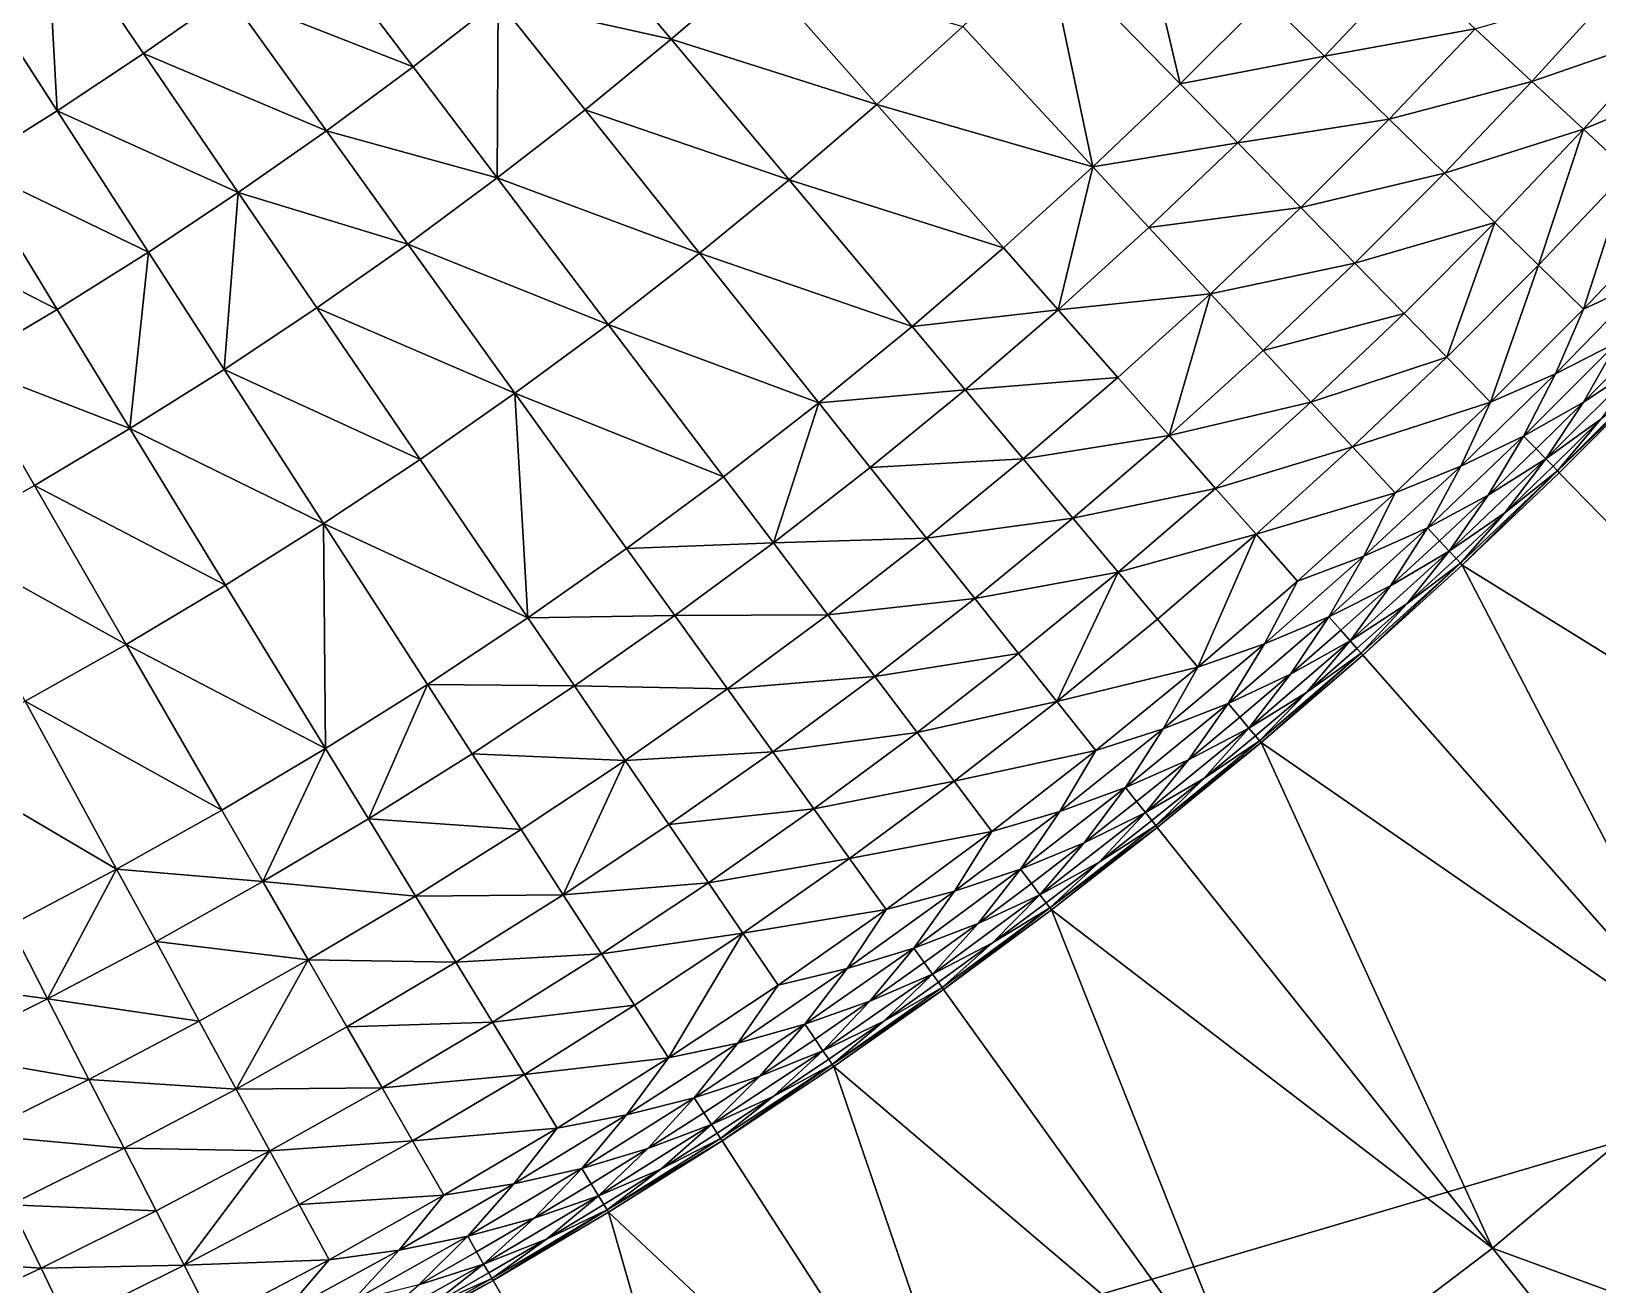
# Model space of a CAD drawing. Header units: millimetres. Extents: x -3750 to 5350, y -3750 to 3750.
# Drawn here: x 1035 to 1763, y -2167 to -1585 of the extents above; entities that cross this region are included whole.
import ezdxf

# ---------------------------------------------------------------- set-up
doc = ezdxf.new("R2010")
doc.units = ezdxf.units.MM
doc.header["$MEASUREMENT"] = 0
doc.layers.add('MESH_3D', color=2, linetype='CONTINUOUS')

msp = doc.modelspace()

# ---------------------------------------------------------------- linework, layer by layer
at = {"layer": 'MESH_3D'}
for points in [[(925.34, 3634.04, 32500), (-2410.45, 2872.67, 32500), (3378.63, -1627.06, 32500)], [(925.34, 3634.04, 32500), (3378.63, -1627.06, 32500), (3634.04, -925.34, 32500)], [(3378.63, -1627.06, 32500), (-2410.45, 2872.67, 32500), (-1955.38, -3199.84, 32500)], [(1569.37, -1609, -547.31), (1507.26, -1545.32, -630.5), (1545.32, -1507.26, -630.5)], [(1609, -1569.37, -547.31), (1569.37, -1609, -547.31), (1545.32, -1507.26, -630.5)], [(1047.32, -1621.57, -794.3), (1003.71, -1554.05, -840.76), (1042.14, -1528.54, -840.76)], [(1087.42, -1594.95, -794.3), (1047.32, -1621.57, -794.3), (1042.14, -1528.54, -840.76)], [(1126.85, -1567.35, -794.3), (1087.42, -1594.95, -794.3), (1042.14, -1528.54, -840.76)], [(1212.78, -1601.1, -744.25), (1126.85, -1567.35, -794.3), (1165.57, -1538.77, -794.3)], [(1252.32, -1570.36, -744.25), (1212.78, -1601.1, -744.25), (1165.57, -1538.77, -794.3)], [(1332.74, -1588.3, -698.41), (1252.32, -1570.36, -744.25), (1291.08, -1538.65, -744.25)], [(1371.92, -1554.58, -698.41), (1332.74, -1588.3, -698.41), (1291.08, -1538.65, -744.25)], [(1528.77, -1647.63, -547.31), (1468.27, -1582.42, -630.5), (1507.26, -1545.32, -630.5)], [(1569.37, -1609, -547.31), (1528.77, -1647.63, -547.31), (1507.26, -1545.32, -630.5)], [(1047.32, -1621.57, -794.3), (1006.57, -1647.17, -794.3), (1003.71, -1554.05, -840.76)], [(1428.36, -1618.53, -630.5), (1332.74, -1588.3, -698.41), (1371.92, -1554.58, -698.41)], [(1468.27, -1582.42, -630.5), (1428.36, -1618.53, -630.5), (1371.92, -1554.58, -698.41)], [(1675.71, -1554.84, -506.08), (1636.43, -1596.13, -506.08), (1609, -1569.37, -547.31)], [(1706.5, -1583.4, -455.71), (1636.43, -1596.13, -506.08), (1675.71, -1554.84, -506.08)], [(1772.43, -1564.18, -406.77), (1732.88, -1607.88, -406.77), (1706.5, -1583.4, -455.71)], [(1796.95, -1585.82, -355.73), (1732.88, -1607.88, -406.77), (1772.43, -1564.18, -406.77)], [(1172.49, -1630.84, -744.25), (1087.42, -1594.95, -794.3), (1126.85, -1567.35, -794.3)], [(1212.78, -1601.1, -744.25), (1172.49, -1630.84, -744.25), (1126.85, -1567.35, -794.3)], [(1251.91, -1652.75, -698.41), (1212.78, -1601.1, -744.25), (1252.32, -1570.36, -744.25)], [(1292.73, -1621.03, -698.41), (1251.91, -1652.75, -698.41), (1252.32, -1570.36, -744.25)], [(1332.74, -1588.3, -698.41), (1292.73, -1621.03, -698.41), (1252.32, -1570.36, -744.25)], [(1636.43, -1596.13, -506.08), (1569.37, -1609, -547.31), (1609, -1569.37, -547.31)], [(1528.77, -1647.63, -547.31), (1428.36, -1618.53, -630.5), (1468.27, -1582.42, -630.5)], [(1706.5, -1583.4, -455.71), (1666.49, -1625.45, -455.71), (1636.43, -1596.13, -506.08)], [(1732.88, -1607.88, -406.77), (1666.49, -1625.45, -455.71), (1706.5, -1583.4, -455.71)], [(1796.95, -1585.82, -355.73), (1756.85, -1630.12, -355.73), (1732.88, -1607.88, -406.77)], [(1818.24, -1604.61, -303.82), (1756.85, -1630.12, -355.73), (1796.95, -1585.82, -355.73)], [(1387.57, -1653.64, -630.5), (1292.73, -1621.03, -698.41), (1332.74, -1588.3, -698.41)], [(1428.36, -1618.53, -630.5), (1387.57, -1653.64, -630.5), (1332.74, -1588.3, -698.41)], [(1131.47, -1659.56, -744.25), (1047.32, -1621.57, -794.3), (1087.42, -1594.95, -794.3)], [(1172.49, -1630.84, -744.25), (1131.47, -1659.56, -744.25), (1087.42, -1594.95, -794.3)], [(1251.91, -1652.75, -698.41), (1172.49, -1630.84, -744.25), (1212.78, -1601.1, -744.25)], [(1636.43, -1596.13, -506.08), (1596.13, -1636.43, -506.08), (1569.37, -1609, -547.31)], [(1666.49, -1625.45, -455.71), (1596.13, -1636.43, -506.08), (1636.43, -1596.13, -506.08)], [(1596.13, -1636.43, -506.08), (1528.77, -1647.63, -547.31), (1569.37, -1609, -547.31)], [(1732.88, -1607.88, -406.77), (1692.26, -1650.58, -406.77), (1666.49, -1625.45, -455.71)], [(1756.85, -1630.12, -355.73), (1692.26, -1650.58, -406.77), (1732.88, -1607.88, -406.77)], [(1818.24, -1604.61, -303.82), (1777.67, -1649.44, -303.82), (1756.85, -1630.12, -355.73)], [(1089.74, -1687.25, -744.25), (1006.57, -1647.17, -794.3), (1047.32, -1621.57, -794.3)], [(1131.47, -1659.56, -744.25), (1089.74, -1687.25, -744.25), (1047.32, -1621.57, -794.3)], [(1345.91, -1687.72, -630.5), (1251.91, -1652.75, -698.41), (1292.73, -1621.03, -698.41)], [(1387.57, -1653.64, -630.5), (1345.91, -1687.72, -630.5), (1292.73, -1621.03, -698.41)], [(1487.22, -1685.23, -547.31), (1387.57, -1653.64, -630.5), (1428.36, -1618.53, -630.5)], [(1528.77, -1647.63, -547.31), (1487.22, -1685.23, -547.31), (1428.36, -1618.53, -630.5)], [(3378.63, -1627.06, 32500), (-1955.38, -3199.84, 32500), (-1542.33, -3418.15, 32500)], [(3378.63, -1627.06, 32500), (-1542.33, -3418.15, 32500), (-558.91, -3708.12, 32500)], [(3378.63, -1627.06, 32500), (-558.91, -3708.12, 32500), (2550.65, -2748.94, 32500)], [(1210.32, -1683.45, -698.41), (1131.47, -1659.56, -744.25), (1172.49, -1630.84, -744.25)], [(1251.91, -1652.75, -698.41), (1210.32, -1683.45, -698.41), (1172.49, -1630.84, -744.25)], [(1666.49, -1625.45, -455.71), (1625.45, -1666.49, -455.71), (1596.13, -1636.43, -506.08)], [(1692.26, -1650.58, -406.77), (1625.45, -1666.49, -455.71), (1666.49, -1625.45, -455.71)], [(1756.85, -1630.12, -355.73), (1715.67, -1673.41, -355.73), (1692.26, -1650.58, -406.77)], [(1736, -1693.25, -303.82), (1715.67, -1673.41, -355.73), (1756.85, -1630.12, -355.73)], [(1777.67, -1649.44, -303.82), (1736, -1693.25, -303.82), (1756.85, -1630.12, -355.73)], [(1596.13, -1636.43, -506.08), (1554.84, -1675.71, -506.08), (1528.77, -1647.63, -547.31)], [(1625.45, -1666.49, -455.71), (1554.84, -1675.71, -506.08), (1596.13, -1636.43, -506.08)], [(1047.34, -1713.9, -744.25), (965.19, -1671.76, -794.3), (1006.57, -1647.17, -794.3)], [(1089.74, -1687.25, -744.25), (1047.34, -1713.9, -744.25), (1006.57, -1647.17, -794.3)], [(1303.42, -1720.75, -630.5), (1210.32, -1683.45, -698.41), (1251.91, -1652.75, -698.41)], [(1345.91, -1687.72, -630.5), (1303.42, -1720.75, -630.5), (1251.91, -1652.75, -698.41)], [(1512.58, -1713.96, -506.08), (1487.22, -1685.23, -547.31), (1528.77, -1647.63, -547.31)], [(1554.84, -1675.71, -506.08), (1512.58, -1713.96, -506.08), (1528.77, -1647.63, -547.31)], [(1692.26, -1650.58, -406.77), (1650.58, -1692.26, -406.77), (1625.45, -1666.49, -455.71)], [(1715.67, -1673.41, -355.73), (1650.58, -1692.26, -406.77), (1692.26, -1650.58, -406.77)], [(1756.9, -1713.63, -238.11), (1736, -1693.25, -303.82), (1777.67, -1649.44, -303.82)], [(1799.07, -1669.3, -238.11), (1756.9, -1713.63, -238.11), (1777.67, -1649.44, -303.82)], [(1124.9, -1741.69, -698.41), (1089.74, -1687.25, -744.25), (1131.47, -1659.56, -744.25)], [(1167.97, -1713.1, -698.41), (1124.9, -1741.69, -698.41), (1131.47, -1659.56, -744.25)], [(1210.32, -1683.45, -698.41), (1167.97, -1713.1, -698.41), (1131.47, -1659.56, -744.25)], [(1444.74, -1721.78, -547.31), (1345.91, -1687.72, -630.5), (1387.57, -1653.64, -630.5)], [(1487.22, -1685.23, -547.31), (1444.74, -1721.78, -547.31), (1387.57, -1653.64, -630.5)], [(1625.45, -1666.49, -455.71), (1583.4, -1706.5, -455.71), (1554.84, -1675.71, -506.08)], [(1650.58, -1692.26, -406.77), (1583.4, -1706.5, -455.71), (1625.45, -1666.49, -455.71)], [(1047.34, -1713.9, -744.25), (1004.29, -1739.47, -744.25), (965.19, -1671.76, -794.3)], [(1715.67, -1673.41, -355.73), (1673.41, -1715.67, -355.73), (1650.58, -1692.26, -406.77)], [(1693.25, -1736, -303.82), (1673.41, -1715.67, -355.73), (1715.67, -1673.41, -355.73)], [(1736, -1693.25, -303.82), (1693.25, -1736, -303.82), (1715.67, -1673.41, -355.73)], [(1786.7, -1699.76, -205.25), (1756.9, -1713.63, -238.11), (1799.07, -1669.3, -238.11)], [(1583.4, -1706.5, -455.71), (1512.58, -1713.96, -506.08), (1554.84, -1675.71, -506.08)], [(1081.13, -1769.19, -698.41), (1047.34, -1713.9, -744.25), (1089.74, -1687.25, -744.25)], [(1124.9, -1741.69, -698.41), (1081.13, -1769.19, -698.41), (1089.74, -1687.25, -744.25)], [(1260.11, -1752.71, -630.5), (1167.97, -1713.1, -698.41), (1210.32, -1683.45, -698.41)], [(1303.42, -1720.75, -630.5), (1260.11, -1752.71, -630.5), (1210.32, -1683.45, -698.41)], [(1401.37, -1757.26, -547.31), (1303.42, -1720.75, -630.5), (1345.91, -1687.72, -630.5)], [(1444.74, -1721.78, -547.31), (1401.37, -1757.26, -547.31), (1345.91, -1687.72, -630.5)], [(1512.58, -1713.96, -506.08), (1444.74, -1721.78, -547.31), (1487.22, -1685.23, -547.31)], [(1650.58, -1692.26, -406.77), (1607.88, -1732.88, -406.77), (1583.4, -1706.5, -455.71)], [(1673.41, -1715.67, -355.73), (1607.88, -1732.88, -406.77), (1650.58, -1692.26, -406.77)], [(1713.63, -1756.9, -238.11), (1693.25, -1736, -303.82), (1736, -1693.25, -303.82)], [(1756.9, -1713.63, -238.11), (1713.63, -1756.9, -238.11), (1736, -1693.25, -303.82)], [(1786.7, -1699.76, -205.25), (1743.77, -1743.77, -205.25), (1756.9, -1713.63, -238.11)], [(1786.7, -1699.76, -205.25), (1772.67, -1729.02, -171.85), (1743.77, -1743.77, -205.25)], [(1583.4, -1706.5, -455.71), (1540.36, -1745.45, -455.71), (1512.58, -1713.96, -506.08)], [(1564.18, -1772.43, -406.77), (1540.36, -1745.45, -455.71), (1583.4, -1706.5, -455.71)], [(1607.88, -1732.88, -406.77), (1564.18, -1772.43, -406.77), (1583.4, -1706.5, -455.71)], [(1081.13, -1769.19, -698.41), (1004.29, -1739.47, -744.25), (1047.34, -1713.9, -744.25)], [(1216.02, -1783.58, -630.5), (1124.9, -1741.69, -698.41), (1167.97, -1713.1, -698.41)], [(1260.11, -1752.71, -630.5), (1216.02, -1783.58, -630.5), (1167.97, -1713.1, -698.41)], [(1512.58, -1713.96, -506.08), (1469.38, -1751.13, -506.08), (1444.74, -1721.78, -547.31)], [(1540.36, -1745.45, -455.71), (1469.38, -1751.13, -506.08), (1512.58, -1713.96, -506.08)], [(1673.41, -1715.67, -355.73), (1630.12, -1756.85, -355.73), (1607.88, -1732.88, -406.77)], [(1693.25, -1736, -303.82), (1630.12, -1756.85, -355.73), (1673.41, -1715.67, -355.73)], [(1743.77, -1743.77, -205.25), (1713.63, -1756.9, -238.11), (1756.9, -1713.63, -238.11)], [(1357.13, -1791.65, -547.31), (1260.11, -1752.71, -630.5), (1303.42, -1720.75, -630.5)], [(1401.37, -1757.26, -547.31), (1357.13, -1791.65, -547.31), (1303.42, -1720.75, -630.5)], [(1469.38, -1751.13, -506.08), (1401.37, -1757.26, -547.31), (1444.74, -1721.78, -547.31)], [(1630.12, -1756.85, -355.73), (1564.18, -1772.43, -406.77), (1607.88, -1732.88, -406.77)], [(1743.77, -1743.77, -205.25), (1772.67, -1729.02, -171.85), (1729.02, -1772.67, -171.85)], [(1756.84, -1756.84, -138.74), (1729.02, -1772.67, -171.85), (1772.67, -1729.02, -171.85)], [(1778.61, -1734.81, -138.74), (1756.84, -1756.84, -138.74), (1772.67, -1729.02, -171.85)], [(1036.69, -1795.6, -698.41), (991.6, -1820.88, -698.41), (1004.29, -1739.47, -744.25)], [(1081.13, -1769.19, -698.41), (1036.69, -1795.6, -698.41), (1004.29, -1739.47, -744.25)], [(1693.25, -1736, -303.82), (1649.44, -1777.67, -303.82), (1630.12, -1756.85, -355.73)], [(1713.63, -1756.9, -238.11), (1649.44, -1777.67, -303.82), (1693.25, -1736, -303.82)], [(1756.84, -1756.84, -138.74), (1783.31, -1739.39, -105.25), (1739.39, -1783.31, -105.25)], [(1764.84, -1764.84, -71.93), (1739.39, -1783.31, -105.25), (1783.31, -1739.39, -105.25)], [(1778.61, -1734.81, -138.74), (1783.31, -1739.39, -105.25), (1756.84, -1756.84, -138.74)], [(1171.18, -1813.34, -630.5), (1081.13, -1769.19, -698.41), (1124.9, -1741.69, -698.41)], [(1216.02, -1783.58, -630.5), (1171.18, -1813.34, -630.5), (1124.9, -1741.69, -698.41)], [(1540.36, -1745.45, -455.71), (1496.37, -1783.31, -455.71), (1469.38, -1751.13, -506.08)], [(1564.18, -1772.43, -406.77), (1496.37, -1783.31, -455.71), (1540.36, -1745.45, -455.71)], [(1743.77, -1743.77, -205.25), (1729.02, -1772.67, -171.85), (1699.76, -1786.7, -205.25)], [(1743.77, -1743.77, -205.25), (1699.76, -1786.7, -205.25), (1713.63, -1756.9, -238.11)], [(1788.82, -1744.77, -38.42), (1789.67, -1745.59), (1744.77, -1788.82, -38.42)], [(1764.84, -1764.84, -71.93), (1788.82, -1744.77, -38.42), (1744.77, -1788.82, -38.42)], [(1744.77, -1788.82, -38.42), (1789.67, -1745.59), (1745.59, -1789.67)], [(1745.59, -1789.67, 24000), (1745.59, -1789.67), (1789.67, -1745.59)], [(1789.67, -1745.59, 24000), (1745.59, -1789.67, 24000), (1789.67, -1745.59)], [(1920.15, -1968.63, 24200), (1745.59, -1789.67, 24000), (1789.67, -1745.59, 24000)], [(1266.13, -1857.07, -547.31), (1216.02, -1783.58, -630.5), (1260.11, -1752.71, -630.5)], [(1312.04, -1824.93, -547.31), (1266.13, -1857.07, -547.31), (1260.11, -1752.71, -630.5)], [(1357.13, -1791.65, -547.31), (1312.04, -1824.93, -547.31), (1260.11, -1752.71, -630.5)], [(1469.38, -1751.13, -506.08), (1425.26, -1787.22, -506.08), (1401.37, -1757.26, -547.31)], [(1496.37, -1783.31, -455.71), (1425.26, -1787.22, -506.08), (1469.38, -1751.13, -506.08)], [(1380.26, -1822.2, -506.08), (1357.13, -1791.65, -547.31), (1401.37, -1757.26, -547.31)], [(1425.26, -1787.22, -506.08), (1380.26, -1822.2, -506.08), (1401.37, -1757.26, -547.31)], [(1630.12, -1756.85, -355.73), (1585.82, -1796.95, -355.73), (1564.18, -1772.43, -406.77)], [(1649.44, -1777.67, -303.82), (1585.82, -1796.95, -355.73), (1630.12, -1756.85, -355.73)], [(1713.63, -1756.9, -238.11), (1669.3, -1799.07, -238.11), (1649.44, -1777.67, -303.82)], [(1699.76, -1786.7, -205.25), (1669.3, -1799.07, -238.11), (1713.63, -1756.9, -238.11)], [(1756.84, -1756.84, -138.74), (1734.81, -1778.61, -138.74), (1729.02, -1772.67, -171.85)], [(1756.84, -1756.84, -138.74), (1739.39, -1783.31, -105.25), (1734.81, -1778.61, -138.74)], [(1125.61, -1841.97, -630.5), (1036.69, -1795.6, -698.41), (1081.13, -1769.19, -698.41)], [(1171.18, -1813.34, -630.5), (1125.61, -1841.97, -630.5), (1081.13, -1769.19, -698.41)], [(1764.84, -1764.84, -71.93), (1742.7, -1786.7, -71.93), (1739.39, -1783.31, -105.25)], [(1764.84, -1764.84, -71.93), (1744.77, -1788.82, -38.42), (1742.7, -1786.7, -71.93)], [(1564.18, -1772.43, -406.77), (1519.5, -1810.87, -406.77), (1496.37, -1783.31, -455.71)], [(1585.82, -1796.95, -355.73), (1519.5, -1810.87, -406.77), (1564.18, -1772.43, -406.77)], [(1699.76, -1786.7, -205.25), (1729.02, -1772.67, -171.85), (1684.28, -1815.23, -171.85)], [(1712.5, -1800.1, -138.74), (1684.28, -1815.23, -171.85), (1729.02, -1772.67, -171.85)], [(1734.81, -1778.61, -138.74), (1712.5, -1800.1, -138.74), (1729.02, -1772.67, -171.85)], [(1266.13, -1857.07, -547.31), (1171.18, -1813.34, -630.5), (1216.02, -1783.58, -630.5)], [(1496.37, -1783.31, -455.71), (1451.45, -1820.06, -455.71), (1425.26, -1787.22, -506.08)], [(1519.5, -1810.87, -406.77), (1451.45, -1820.06, -455.71), (1496.37, -1783.31, -455.71)], [(1649.44, -1777.67, -303.82), (1604.61, -1818.24, -303.82), (1585.82, -1796.95, -355.73)], [(1669.3, -1799.07, -238.11), (1604.61, -1818.24, -303.82), (1649.44, -1777.67, -303.82)], [(1712.5, -1800.1, -138.74), (1739.39, -1783.31, -105.25), (1694.39, -1826.12, -105.25)], [(1720.29, -1808.29, -71.93), (1694.39, -1826.12, -105.25), (1739.39, -1783.31, -105.25)], [(1734.81, -1778.61, -138.74), (1739.39, -1783.31, -105.25), (1712.5, -1800.1, -138.74)], [(1742.7, -1786.7, -71.93), (1720.29, -1808.29, -71.93), (1739.39, -1783.31, -105.25)], [(1451.45, -1820.06, -455.71), (1380.26, -1822.2, -506.08), (1425.26, -1787.22, -506.08)], [(1699.76, -1786.7, -205.25), (1654.68, -1828.52, -205.25), (1669.3, -1799.07, -238.11)], [(1699.76, -1786.7, -205.25), (1684.28, -1815.23, -171.85), (1654.68, -1828.52, -205.25)], [(1744.77, -1788.82, -38.42), (1700.43, -1832.63), (1699.63, -1831.76, -38.42)], [(1720.29, -1808.29, -71.93), (1744.77, -1788.82, -38.42), (1699.63, -1831.76, -38.42)], [(1744.77, -1788.82, -38.42), (1745.59, -1789.67), (1700.43, -1832.63)], [(1745.59, -1789.67, 24000), (1700.43, -1832.63, 24000), (1700.43, -1832.63)], [(1745.59, -1789.67, 24000), (1700.43, -1832.63), (1745.59, -1789.67)], [(1920.15, -1968.63, 24200), (1700.43, -1832.63, 24000), (1745.59, -1789.67, 24000)], [(1742.7, -1786.7, -71.93), (1744.77, -1788.82, -38.42), (1720.29, -1808.29, -71.93)], [(1079.34, -1869.46, -630.5), (991.6, -1820.88, -698.41), (1036.69, -1795.6, -698.41)], [(1125.61, -1841.97, -630.5), (1079.34, -1869.46, -630.5), (1036.69, -1795.6, -698.41)], [(1380.26, -1822.2, -506.08), (1312.04, -1824.93, -547.31), (1357.13, -1791.65, -547.31)], [(1585.82, -1796.95, -355.73), (1540.52, -1835.92, -355.73), (1519.5, -1810.87, -406.77)], [(1604.61, -1818.24, -303.82), (1540.52, -1835.92, -355.73), (1585.82, -1796.95, -355.73)], [(1669.3, -1799.07, -238.11), (1623.93, -1840.13, -238.11), (1604.61, -1818.24, -303.82)], [(1654.68, -1828.52, -205.25), (1623.93, -1840.13, -238.11), (1669.3, -1799.07, -238.11)], [(1712.5, -1800.1, -138.74), (1689.92, -1821.31, -138.74), (1684.28, -1815.23, -171.85)], [(1712.5, -1800.1, -138.74), (1694.39, -1826.12, -105.25), (1689.92, -1821.31, -138.74)], [(1519.5, -1810.87, -406.77), (1473.88, -1848.19, -406.77), (1451.45, -1820.06, -455.71)], [(1540.52, -1835.92, -355.73), (1473.88, -1848.19, -406.77), (1519.5, -1810.87, -406.77)], [(1720.29, -1808.29, -71.93), (1697.61, -1829.59, -71.93), (1694.39, -1826.12, -105.25)], [(1720.29, -1808.29, -71.93), (1699.63, -1831.76, -38.42), (1697.61, -1829.59, -71.93)], [(1171.99, -1917.88, -547.31), (1125.61, -1841.97, -630.5), (1171.18, -1813.34, -630.5)], [(1219.44, -1888.06, -547.31), (1171.99, -1917.88, -547.31), (1171.18, -1813.34, -630.5)], [(1266.13, -1857.07, -547.31), (1219.44, -1888.06, -547.31), (1171.18, -1813.34, -630.5)], [(1451.45, -1820.06, -455.71), (1405.62, -1855.68, -455.71), (1380.26, -1822.2, -506.08)], [(1473.88, -1848.19, -406.77), (1405.62, -1855.68, -455.71), (1451.45, -1820.06, -455.71)], [(1604.61, -1818.24, -303.82), (1558.78, -1857.68, -303.82), (1540.52, -1835.92, -355.73)], [(1577.55, -1880.05, -238.11), (1558.78, -1857.68, -303.82), (1604.61, -1818.24, -303.82)], [(1623.93, -1840.13, -238.11), (1577.55, -1880.05, -238.11), (1604.61, -1818.24, -303.82)], [(1654.68, -1828.52, -205.25), (1684.28, -1815.23, -171.85), (1638.51, -1856.65, -171.85)], [(1667.09, -1842.23, -138.74), (1638.51, -1856.65, -171.85), (1684.28, -1815.23, -171.85)], [(1689.92, -1821.31, -138.74), (1667.09, -1842.23, -138.74), (1684.28, -1815.23, -171.85)], [(1079.34, -1869.46, -630.5), (1032.39, -1895.79, -630.5), (991.6, -1820.88, -698.41)], [(1334.4, -1856.04, -506.08), (1266.13, -1857.07, -547.31), (1312.04, -1824.93, -547.31)], [(1380.26, -1822.2, -506.08), (1334.4, -1856.04, -506.08), (1312.04, -1824.93, -547.31)], [(1405.62, -1855.68, -455.71), (1334.4, -1856.04, -506.08), (1380.26, -1822.2, -506.08)], [(1667.09, -1842.23, -138.74), (1694.39, -1826.12, -105.25), (1648.34, -1867.8, -105.25)], [(1674.67, -1850.61, -71.93), (1648.34, -1867.8, -105.25), (1694.39, -1826.12, -105.25)], [(1689.92, -1821.31, -138.74), (1694.39, -1826.12, -105.25), (1667.09, -1842.23, -138.74)], [(1697.61, -1829.59, -71.93), (1674.67, -1850.61, -71.93), (1694.39, -1826.12, -105.25)], [(1654.68, -1828.52, -205.25), (1638.51, -1856.65, -171.85), (1608.58, -1869.21, -205.25)], [(1654.68, -1828.52, -205.25), (1608.58, -1869.21, -205.25), (1623.93, -1840.13, -238.11)], [(1699.63, -1831.76, -38.42), (1654.21, -1874.45), (1653.43, -1873.57, -38.42)], [(1674.67, -1850.61, -71.93), (1699.63, -1831.76, -38.42), (1653.43, -1873.57, -38.42)], [(1699.63, -1831.76, -38.42), (1700.43, -1832.63), (1654.21, -1874.45)], [(1654.21, -1874.45, 24000), (1654.21, -1874.45), (1700.43, -1832.63)], [(1700.43, -1832.63, 24000), (1654.21, -1874.45, 24000), (1700.43, -1832.63)], [(1819.64, -2061.9, 24200), (1654.21, -1874.45, 24000), (1700.43, -1832.63, 24000)], [(1697.61, -1829.59, -71.93), (1699.63, -1831.76, -38.42), (1674.67, -1850.61, -71.93)], [(1920.15, -1968.63, 24200), (1819.64, -2061.9, 24200), (1700.43, -1832.63, 24000)], [(1171.99, -1917.88, -547.31), (1079.34, -1869.46, -630.5), (1125.61, -1841.97, -630.5)], [(1540.52, -1835.92, -355.73), (1494.27, -1873.76, -355.73), (1473.88, -1848.19, -406.77)], [(1511.98, -1895.97, -303.82), (1494.27, -1873.76, -355.73), (1540.52, -1835.92, -355.73)], [(1558.78, -1857.68, -303.82), (1511.98, -1895.97, -303.82), (1540.52, -1835.92, -355.73)], [(1608.58, -1869.21, -205.25), (1577.55, -1880.05, -238.11), (1623.93, -1840.13, -238.11)], [(1473.88, -1848.19, -406.77), (1427.35, -1884.36, -406.77), (1405.62, -1855.68, -455.71)], [(1494.27, -1873.76, -355.73), (1427.35, -1884.36, -406.77), (1473.88, -1848.19, -406.77)], [(1667.09, -1842.23, -138.74), (1643.99, -1862.87, -138.74), (1638.51, -1856.65, -171.85)], [(1667.09, -1842.23, -138.74), (1648.34, -1867.8, -105.25), (1643.99, -1862.87, -138.74)], [(1334.4, -1856.04, -506.08), (1287.72, -1888.73, -506.08), (1266.13, -1857.07, -547.31)], [(1358.92, -1890.14, -455.71), (1287.72, -1888.73, -506.08), (1334.4, -1856.04, -506.08)], [(1405.62, -1855.68, -455.71), (1358.92, -1890.14, -455.71), (1334.4, -1856.04, -506.08)], [(1427.35, -1884.36, -406.77), (1358.92, -1890.14, -455.71), (1405.62, -1855.68, -455.71)], [(1608.58, -1869.21, -205.25), (1638.51, -1856.65, -171.85), (1591.71, -1896.93, -171.85)], [(1620.64, -1883.22, -138.74), (1591.71, -1896.93, -171.85), (1638.51, -1856.65, -171.85)], [(1643.99, -1862.87, -138.74), (1620.64, -1883.22, -138.74), (1638.51, -1856.65, -171.85)], [(1674.67, -1850.61, -71.93), (1651.47, -1871.35, -71.93), (1648.34, -1867.8, -105.25)], [(1674.67, -1850.61, -71.93), (1653.43, -1873.57, -38.42), (1651.47, -1871.35, -71.93)], [(1287.72, -1888.73, -506.08), (1219.44, -1888.06, -547.31), (1266.13, -1857.07, -547.31)], [(1577.55, -1880.05, -238.11), (1511.98, -1895.97, -303.82), (1558.78, -1857.68, -303.82)], [(1643.99, -1862.87, -138.74), (1648.34, -1867.8, -105.25), (1620.64, -1883.22, -138.74)], [(1123.81, -1946.5, -547.31), (1032.39, -1895.79, -630.5), (1079.34, -1869.46, -630.5)], [(1171.99, -1917.88, -547.31), (1123.81, -1946.5, -547.31), (1079.34, -1869.46, -630.5)], [(1608.58, -1869.21, -205.25), (1561.48, -1908.73, -205.25), (1577.55, -1880.05, -238.11)], [(1608.58, -1869.21, -205.25), (1591.71, -1896.93, -171.85), (1561.48, -1908.73, -205.25)], [(1620.64, -1883.22, -138.74), (1648.34, -1867.8, -105.25), (1601.26, -1908.31, -105.25)], [(1628.02, -1891.79, -71.93), (1601.26, -1908.31, -105.25), (1648.34, -1867.8, -105.25)], [(1651.47, -1871.35, -71.93), (1628.02, -1891.79, -71.93), (1648.34, -1867.8, -105.25)], [(1494.27, -1873.76, -355.73), (1447.1, -1910.43, -355.73), (1427.35, -1884.36, -406.77)], [(1511.98, -1895.97, -303.82), (1447.1, -1910.43, -355.73), (1494.27, -1873.76, -355.73)], [(1653.43, -1873.57, -38.42), (1606.97, -1915.11), (1606.21, -1914.21, -38.42)], [(1628.02, -1891.79, -71.93), (1653.43, -1873.57, -38.42), (1606.21, -1914.21, -38.42)], [(1653.43, -1873.57, -38.42), (1654.21, -1874.45), (1606.97, -1915.11)], [(1654.21, -1874.45, 24000), (1606.97, -1915.11, 24000), (1606.97, -1915.11)], [(1654.21, -1874.45, 24000), (1606.97, -1915.11), (1654.21, -1874.45)], [(1819.64, -2061.9, 24200), (1606.97, -1915.11, 24000), (1654.21, -1874.45, 24000)], [(1651.47, -1871.35, -71.93), (1653.43, -1873.57, -38.42), (1628.02, -1891.79, -71.93)], [(1427.35, -1884.36, -406.77), (1379.93, -1919.36, -406.77), (1358.92, -1890.14, -455.71)], [(1447.1, -1910.43, -355.73), (1379.93, -1919.36, -406.77), (1427.35, -1884.36, -406.77)], [(1577.55, -1880.05, -238.11), (1530.18, -1918.79, -238.11), (1511.98, -1895.97, -303.82)], [(1561.48, -1908.73, -205.25), (1530.18, -1918.79, -238.11), (1577.55, -1880.05, -238.11)], [(1620.64, -1883.22, -138.74), (1597.04, -1903.28, -138.74), (1591.71, -1896.93, -171.85)], [(1620.64, -1883.22, -138.74), (1601.26, -1908.31, -105.25), (1597.04, -1903.28, -138.74)], [(1191.97, -1950.57, -506.08), (1171.99, -1917.88, -547.31), (1219.44, -1888.06, -547.31)], [(1240.23, -1920.25, -506.08), (1191.97, -1950.57, -506.08), (1219.44, -1888.06, -547.31)], [(1287.72, -1888.73, -506.08), (1240.23, -1920.25, -506.08), (1219.44, -1888.06, -547.31)], [(1311.37, -1923.43, -455.71), (1240.23, -1920.25, -506.08), (1287.72, -1888.73, -506.08)], [(1358.92, -1890.14, -455.71), (1311.37, -1923.43, -455.71), (1287.72, -1888.73, -506.08)], [(1379.93, -1919.36, -406.77), (1311.37, -1923.43, -455.71), (1358.92, -1890.14, -455.71)], [(1628.02, -1891.79, -71.93), (1604.31, -1911.94, -71.93), (1601.26, -1908.31, -105.25)], [(1628.02, -1891.79, -71.93), (1606.21, -1914.21, -38.42), (1604.31, -1911.94, -71.93)], [(1074.94, -1973.91, -547.31), (984.81, -1920.94, -630.5), (1032.39, -1895.79, -630.5)], [(1123.81, -1946.5, -547.31), (1074.94, -1973.91, -547.31), (1032.39, -1895.79, -630.5)], [(1511.98, -1895.97, -303.82), (1464.24, -1933.07, -303.82), (1447.1, -1910.43, -355.73)], [(1530.18, -1918.79, -238.11), (1464.24, -1933.07, -303.82), (1511.98, -1895.97, -303.82)], [(1561.48, -1908.73, -205.25), (1591.71, -1896.93, -171.85), (1543.92, -1936.02, -171.85)], [(1573.19, -1923.04, -138.74), (1543.92, -1936.02, -171.85), (1591.71, -1896.93, -171.85)], [(1597.04, -1903.28, -138.74), (1573.19, -1923.04, -138.74), (1591.71, -1896.93, -171.85)], [(1597.04, -1903.28, -138.74), (1601.26, -1908.31, -105.25), (1573.19, -1923.04, -138.74)], [(1447.1, -1910.43, -355.73), (1399.02, -1945.91, -355.73), (1379.93, -1919.36, -406.77)], [(1464.24, -1933.07, -303.82), (1399.02, -1945.91, -355.73), (1447.1, -1910.43, -355.73)], [(1561.48, -1908.73, -205.25), (1543.92, -1936.02, -171.85), (1513.41, -1947.07, -205.25)], [(1561.48, -1908.73, -205.25), (1513.41, -1947.07, -205.25), (1530.18, -1918.79, -238.11)], [(1573.19, -1923.04, -138.74), (1601.26, -1908.31, -105.25), (1553.19, -1947.64, -105.25)], [(1580.35, -1931.79, -71.93), (1553.19, -1947.64, -105.25), (1601.26, -1908.31, -105.25)], [(1606.21, -1914.21, -38.42), (1606.97, -1915.11), (1557.99, -1953.66, -38.42)], [(1580.35, -1931.79, -71.93), (1606.21, -1914.21, -38.42), (1557.99, -1953.66, -38.42)], [(1604.31, -1911.94, -71.93), (1580.35, -1931.79, -71.93), (1601.26, -1908.31, -105.25)], [(1604.31, -1911.94, -71.93), (1606.21, -1914.21, -38.42), (1580.35, -1931.79, -71.93)], [(1074.94, -1973.91, -547.31), (1025.39, -2000.1, -547.31), (984.81, -1920.94, -630.5)], [(1142.97, -1979.68, -506.08), (1123.81, -1946.5, -547.31), (1171.99, -1917.88, -547.31)], [(1191.97, -1950.57, -506.08), (1142.97, -1979.68, -506.08), (1171.99, -1917.88, -547.31)], [(1263.01, -1955.53, -455.71), (1191.97, -1950.57, -506.08), (1240.23, -1920.25, -506.08)], [(1311.37, -1923.43, -455.71), (1263.01, -1955.53, -455.71), (1240.23, -1920.25, -506.08)], [(1379.93, -1919.36, -406.77), (1331.65, -1953.17, -406.77), (1311.37, -1923.43, -455.71)], [(1399.02, -1945.91, -355.73), (1331.65, -1953.17, -406.77), (1379.93, -1919.36, -406.77)], [(1530.18, -1918.79, -238.11), (1481.87, -1956.34, -238.11), (1464.24, -1933.07, -303.82)], [(1513.41, -1947.07, -205.25), (1481.87, -1956.34, -238.11), (1530.18, -1918.79, -238.11)], [(1557.99, -1953.66, -38.42), (1606.97, -1915.11), (1558.72, -1954.58)], [(1606.97, -1915.11, 24000), (1558.72, -1954.58), (1606.97, -1915.11)], [(1606.97, -1915.11, 24000), (1558.72, -1954.58, 24000), (1558.72, -1954.58)], [(1714.6, -2150.04, 24200), (1558.72, -1954.58, 24000), (1606.97, -1915.11, 24000)], [(1819.64, -2061.9, 24200), (1714.6, -2150.04, 24200), (1606.97, -1915.11, 24000)], [(1282.54, -1985.76, -406.77), (1263.01, -1955.53, -455.71), (1311.37, -1923.43, -455.71)], [(1331.65, -1953.17, -406.77), (1282.54, -1985.76, -406.77), (1311.37, -1923.43, -455.71)], [(1573.19, -1923.04, -138.74), (1549.09, -1942.5, -138.74), (1543.92, -1936.02, -171.85)], [(1573.19, -1923.04, -138.74), (1553.19, -1947.64, -105.25), (1549.09, -1942.5, -138.74)], [(1464.24, -1933.07, -303.82), (1415.6, -1968.97, -303.82), (1399.02, -1945.91, -355.73)], [(1481.87, -1956.34, -238.11), (1415.6, -1968.97, -303.82), (1464.24, -1933.07, -303.82)], [(1513.41, -1947.07, -205.25), (1543.92, -1936.02, -171.85), (1495.18, -1973.91, -171.85)], [(1524.76, -1961.66, -138.74), (1495.18, -1973.91, -171.85), (1543.92, -1936.02, -171.85)], [(1549.09, -1942.5, -138.74), (1524.76, -1961.66, -138.74), (1543.92, -1936.02, -171.85)], [(1580.35, -1931.79, -71.93), (1556.14, -1951.34, -71.93), (1553.19, -1947.64, -105.25)], [(1580.35, -1931.79, -71.93), (1557.99, -1953.66, -38.42), (1556.14, -1951.34, -71.93)], [(1549.09, -1942.5, -138.74), (1553.19, -1947.64, -105.25), (1524.76, -1961.66, -138.74)], [(1142.97, -1979.68, -506.08), (1074.94, -1973.91, -547.31), (1123.81, -1946.5, -547.31)], [(1213.87, -1986.41, -455.71), (1142.97, -1979.68, -506.08), (1191.97, -1950.57, -506.08)], [(1263.01, -1955.53, -455.71), (1213.87, -1986.41, -455.71), (1191.97, -1950.57, -506.08)], [(1399.02, -1945.91, -355.73), (1350.07, -1980.19, -355.73), (1331.65, -1953.17, -406.77)], [(1415.6, -1968.97, -303.82), (1350.07, -1980.19, -355.73), (1399.02, -1945.91, -355.73)], [(1513.41, -1947.07, -205.25), (1495.18, -1973.91, -171.85), (1464.4, -1984.19, -205.25)], [(1513.41, -1947.07, -205.25), (1464.4, -1984.19, -205.25), (1481.87, -1956.34, -238.11)], [(1524.76, -1961.66, -138.74), (1553.19, -1947.64, -105.25), (1504.15, -1985.75, -105.25)], [(1531.69, -1970.59, -71.93), (1504.15, -1985.75, -105.25), (1553.19, -1947.64, -105.25)], [(1556.14, -1951.34, -71.93), (1531.69, -1970.59, -71.93), (1553.19, -1947.64, -105.25)], [(1556.14, -1951.34, -71.93), (1557.99, -1953.66, -38.42), (1531.69, -1970.59, -71.93)], [(1282.54, -1985.76, -406.77), (1213.87, -1986.41, -455.71), (1263.01, -1955.53, -455.71)], [(1350.07, -1980.19, -355.73), (1282.54, -1985.76, -406.77), (1331.65, -1953.17, -406.77)], [(1481.87, -1956.34, -238.11), (1432.64, -1992.68, -238.11), (1415.6, -1968.97, -303.82)], [(1464.4, -1984.19, -205.25), (1432.64, -1992.68, -238.11), (1481.87, -1956.34, -238.11)], [(1557.99, -1953.66, -38.42), (1558.72, -1954.58), (1508.8, -1991.89, -38.42)], [(1531.69, -1970.59, -71.93), (1557.99, -1953.66, -38.42), (1508.8, -1991.89, -38.42)], [(1508.8, -1991.89, -38.42), (1558.72, -1954.58), (1509.51, -1992.83)], [(1558.72, -1954.58, 24000), (1509.51, -1992.83), (1558.72, -1954.58)], [(1558.72, -1954.58, 24000), (1509.51, -1992.83, 24000), (1509.51, -1992.83)], [(1714.6, -2150.04, 24200), (1509.51, -1992.83, 24000), (1558.72, -1954.58, 24000)], [(1524.76, -1961.66, -138.74), (1500.18, -1980.52, -138.74), (1495.18, -1973.91, -171.85)], [(1524.76, -1961.66, -138.74), (1504.15, -1985.75, -105.25), (1500.18, -1980.52, -138.74)], [(1415.6, -1968.97, -303.82), (1366.07, -2003.65, -303.82), (1350.07, -1980.19, -355.73)], [(1432.64, -1992.68, -238.11), (1366.07, -2003.65, -303.82), (1415.6, -1968.97, -303.82)], [(1531.69, -1970.59, -71.93), (1507.01, -1989.53, -71.93), (1504.15, -1985.75, -105.25)], [(1531.69, -1970.59, -71.93), (1508.8, -1991.89, -38.42), (1507.01, -1989.53, -71.93)], [(1042.87, -2034.2, -506.08), (1025.39, -2000.1, -547.31), (1074.94, -1973.91, -547.31)], [(1093.26, -2007.56, -506.08), (1042.87, -2034.2, -506.08), (1074.94, -1973.91, -547.31)], [(1142.97, -1979.68, -506.08), (1093.26, -2007.56, -506.08), (1074.94, -1973.91, -547.31)], [(1163.97, -2016.05, -455.71), (1093.26, -2007.56, -506.08), (1142.97, -1979.68, -506.08)], [(1213.87, -1986.41, -455.71), (1163.97, -2016.05, -455.71), (1142.97, -1979.68, -506.08)], [(1350.07, -1980.19, -355.73), (1300.28, -2013.23, -355.73), (1282.54, -1985.76, -406.77)], [(1366.07, -2003.65, -303.82), (1300.28, -2013.23, -355.73), (1350.07, -1980.19, -355.73)], [(1464.4, -1984.19, -205.25), (1495.18, -1973.91, -171.85), (1445.5, -2010.57, -171.85)], [(1475.38, -1999.07, -138.74), (1445.5, -2010.57, -171.85), (1495.18, -1973.91, -171.85)], [(1500.18, -1980.52, -138.74), (1475.38, -1999.07, -138.74), (1495.18, -1973.91, -171.85)], [(1500.18, -1980.52, -138.74), (1504.15, -1985.75, -105.25), (1475.38, -1999.07, -138.74)], [(1232.63, -2017.12, -406.77), (1163.97, -2016.05, -455.71), (1213.87, -1986.41, -455.71)], [(1282.54, -1985.76, -406.77), (1232.63, -2017.12, -406.77), (1213.87, -1986.41, -455.71)], [(1300.28, -2013.23, -355.73), (1232.63, -2017.12, -406.77), (1282.54, -1985.76, -406.77)], [(1464.4, -1984.19, -205.25), (1414.48, -2020.08, -205.25), (1432.64, -1992.68, -238.11)], [(1464.4, -1984.19, -205.25), (1445.5, -2010.57, -171.85), (1414.48, -2020.08, -205.25)], [(1475.38, -1999.07, -138.74), (1504.15, -1985.75, -105.25), (1454.18, -2022.64, -105.25)], [(1482.09, -2008.16, -71.93), (1454.18, -2022.64, -105.25), (1504.15, -1985.75, -105.25)], [(1507.01, -1989.53, -71.93), (1482.09, -2008.16, -71.93), (1504.15, -1985.75, -105.25)], [(1432.64, -1992.68, -238.11), (1382.51, -2027.78, -238.11), (1366.07, -2003.65, -303.82)], [(1414.48, -2020.08, -205.25), (1382.51, -2027.78, -238.11), (1432.64, -1992.68, -238.11)], [(1508.8, -1991.89, -38.42), (1459.36, -2029.85), (1458.67, -2028.89, -38.42)], [(1482.09, -2008.16, -71.93), (1508.8, -1991.89, -38.42), (1458.67, -2028.89, -38.42)], [(1508.8, -1991.89, -38.42), (1509.51, -1992.83), (1459.36, -2029.85)], [(1509.51, -1992.83, 24000), (1459.36, -2029.85), (1509.51, -1992.83)], [(1509.51, -1992.83, 24000), (1459.36, -2029.85, 24000), (1459.36, -2029.85)], [(1605.3, -2232.83, 24200), (1459.36, -2029.85, 24000), (1509.51, -1992.83, 24000)], [(1507.01, -1989.53, -71.93), (1508.8, -1991.89, -38.42), (1482.09, -2008.16, -71.93)], [(1714.6, -2150.04, 24200), (1605.3, -2232.83, 24200), (1509.51, -1992.83, 24000)], [(1042.87, -2034.2, -506.08), (975.21, -2025.04, -547.31), (1025.39, -2000.1, -547.31)], [(1475.38, -1999.07, -138.74), (1450.34, -2017.3, -138.74), (1445.5, -2010.57, -171.85)], [(1475.38, -1999.07, -138.74), (1454.18, -2022.64, -105.25), (1450.34, -2017.3, -138.74)], [(1113.35, -2044.45, -455.71), (1042.87, -2034.2, -506.08), (1093.26, -2007.56, -506.08)], [(1163.97, -2016.05, -455.71), (1113.35, -2044.45, -455.71), (1093.26, -2007.56, -506.08)], [(1366.07, -2003.65, -303.82), (1315.69, -2037.09, -303.82), (1300.28, -2013.23, -355.73)], [(1331.53, -2061.61, -238.11), (1315.69, -2037.09, -303.82), (1366.07, -2003.65, -303.82)], [(1382.51, -2027.78, -238.11), (1331.53, -2061.61, -238.11), (1366.07, -2003.65, -303.82)], [(1482.09, -2008.16, -71.93), (1456.94, -2026.48, -71.93), (1454.18, -2022.64, -105.25)], [(1482.09, -2008.16, -71.93), (1458.67, -2028.89, -38.42), (1456.94, -2026.48, -71.93)], [(1130.56, -2076.05, -406.77), (1113.35, -2044.45, -455.71), (1163.97, -2016.05, -455.71)], [(1181.96, -2047.22, -406.77), (1130.56, -2076.05, -406.77), (1163.97, -2016.05, -455.71)], [(1232.63, -2017.12, -406.77), (1181.96, -2047.22, -406.77), (1163.97, -2016.05, -455.71)], [(1300.28, -2013.23, -355.73), (1249.69, -2045.02, -355.73), (1232.63, -2017.12, -406.77)], [(1315.69, -2037.09, -303.82), (1249.69, -2045.02, -355.73), (1300.28, -2013.23, -355.73)], [(1414.48, -2020.08, -205.25), (1445.5, -2010.57, -171.85), (1394.93, -2045.98, -171.85)], [(1425.08, -2035.23, -138.74), (1394.93, -2045.98, -171.85), (1445.5, -2010.57, -171.85)], [(1450.34, -2017.3, -138.74), (1425.08, -2035.23, -138.74), (1445.5, -2010.57, -171.85)], [(1249.69, -2045.02, -355.73), (1181.96, -2047.22, -406.77), (1232.63, -2017.12, -406.77)], [(1414.48, -2020.08, -205.25), (1363.68, -2054.72, -205.25), (1382.51, -2027.78, -238.11)], [(1414.48, -2020.08, -205.25), (1394.93, -2045.98, -171.85), (1363.68, -2054.72, -205.25)], [(1425.08, -2035.23, -138.74), (1454.18, -2022.64, -105.25), (1403.3, -2058.26, -105.25)], [(1431.56, -2044.49, -71.93), (1403.3, -2058.26, -105.25), (1454.18, -2022.64, -105.25)], [(1450.34, -2017.3, -138.74), (1454.18, -2022.64, -105.25), (1425.08, -2035.23, -138.74)], [(1456.94, -2026.48, -71.93), (1431.56, -2044.49, -71.93), (1454.18, -2022.64, -105.25)], [(1042.87, -2034.2, -506.08), (991.83, -2059.56, -506.08), (975.21, -2025.04, -547.31)], [(1363.68, -2054.72, -205.25), (1331.53, -2061.61, -238.11), (1382.51, -2027.78, -238.11)], [(1458.67, -2028.89, -38.42), (1459.36, -2029.85), (1407.63, -2064.62, -38.42)], [(1431.56, -2044.49, -71.93), (1458.67, -2028.89, -38.42), (1407.63, -2064.62, -38.42)], [(1407.63, -2064.62, -38.42), (1459.36, -2029.85), (1408.3, -2065.6)], [(1459.36, -2029.85, 24000), (1408.3, -2065.6), (1459.36, -2029.85)], [(1459.36, -2029.85, 24000), (1408.3, -2065.6, 24000), (1408.3, -2065.6)], [(1605.3, -2232.83, 24200), (1408.3, -2065.6, 24000), (1459.36, -2029.85, 24000)], [(1456.94, -2026.48, -71.93), (1458.67, -2028.89, -38.42), (1431.56, -2044.49, -71.93)], [(1062.03, -2071.57, -455.71), (991.83, -2059.56, -506.08), (1042.87, -2034.2, -506.08)], [(1113.35, -2044.45, -455.71), (1062.03, -2071.57, -455.71), (1042.87, -2034.2, -506.08)], [(1315.69, -2037.09, -303.82), (1264.5, -2069.26, -303.82), (1249.69, -2045.02, -355.73)], [(1331.53, -2061.61, -238.11), (1264.5, -2069.26, -303.82), (1315.69, -2037.09, -303.82)], [(1425.08, -2035.23, -138.74), (1399.6, -2052.83, -138.74), (1394.93, -2045.98, -171.85)], [(1425.08, -2035.23, -138.74), (1403.3, -2058.26, -105.25), (1399.6, -2052.83, -138.74)], [(1130.56, -2076.05, -406.77), (1062.03, -2071.57, -455.71), (1113.35, -2044.45, -455.71)], [(1249.69, -2045.02, -355.73), (1198.31, -2075.54, -355.73), (1181.96, -2047.22, -406.77)], [(1264.5, -2069.26, -303.82), (1198.31, -2075.54, -355.73), (1249.69, -2045.02, -355.73)], [(1363.68, -2054.72, -205.25), (1394.93, -2045.98, -171.85), (1343.49, -2080.12, -171.85)], [(1373.9, -2070.12, -138.74), (1343.49, -2080.12, -171.85), (1394.93, -2045.98, -171.85)], [(1399.6, -2052.83, -138.74), (1373.9, -2070.12, -138.74), (1394.93, -2045.98, -171.85)], [(1431.56, -2044.49, -71.93), (1405.97, -2062.17, -71.93), (1403.3, -2058.26, -105.25)], [(1431.56, -2044.49, -71.93), (1407.63, -2064.62, -38.42), (1405.97, -2062.17, -71.93)], [(1198.31, -2075.54, -355.73), (1130.56, -2076.05, -406.77), (1181.96, -2047.22, -406.77)], [(1399.6, -2052.83, -138.74), (1403.3, -2058.26, -105.25), (1373.9, -2070.12, -138.74)], [(1062.03, -2071.57, -455.71), (1010.06, -2097.4, -455.71), (991.83, -2059.56, -506.08)], [(1363.68, -2054.72, -205.25), (1312.03, -2088.08, -205.25), (1331.53, -2061.61, -238.11)], [(1363.68, -2054.72, -205.25), (1343.49, -2080.12, -171.85), (1312.03, -2088.08, -205.25)], [(1373.9, -2070.12, -138.74), (1403.3, -2058.26, -105.25), (1351.55, -2092.61, -105.25)], [(1380.15, -2079.54, -71.93), (1351.55, -2092.61, -105.25), (1403.3, -2058.26, -105.25)], [(1405.97, -2062.17, -71.93), (1380.15, -2079.54, -71.93), (1403.3, -2058.26, -105.25)], [(1331.53, -2061.61, -238.11), (1279.72, -2094.17, -238.11), (1264.5, -2069.26, -303.82)], [(1312.03, -2088.08, -205.25), (1279.72, -2094.17, -238.11), (1331.53, -2061.61, -238.11)], [(1407.63, -2064.62, -38.42), (1356.37, -2100.06), (1355.73, -2099.07, -38.42)], [(1380.15, -2079.54, -71.93), (1407.63, -2064.62, -38.42), (1355.73, -2099.07, -38.42)], [(1407.63, -2064.62, -38.42), (1408.3, -2065.6), (1356.37, -2100.06)], [(1408.3, -2065.6, 24000), (1356.37, -2100.06), (1408.3, -2065.6)], [(1408.3, -2065.6, 24000), (1356.37, -2100.06, 24000), (1356.37, -2100.06)], [(1492, -2310.07, 24200), (1356.37, -2100.06, 24000), (1408.3, -2065.6, 24000)], [(1405.97, -2062.17, -71.93), (1407.63, -2064.62, -38.42), (1380.15, -2079.54, -71.93)], [(1605.3, -2232.83, 24200), (1492, -2310.07, 24200), (1408.3, -2065.6, 24000)], [(1985.06, -2249.34, 24400), (1714.6, -2150.04, 24200), (1819.64, -2061.9, 24200)], [(1078.45, -2103.59, -406.77), (1010.06, -2097.4, -455.71), (1062.03, -2071.57, -455.71)], [(1130.56, -2076.05, -406.77), (1078.45, -2103.59, -406.77), (1062.03, -2071.57, -455.71)], [(1264.5, -2069.26, -303.82), (1212.52, -2100.14, -303.82), (1198.31, -2075.54, -355.73)], [(1279.72, -2094.17, -238.11), (1212.52, -2100.14, -303.82), (1264.5, -2069.26, -303.82)], [(1373.9, -2070.12, -138.74), (1347.98, -2087.09, -138.74), (1343.49, -2080.12, -171.85)], [(1373.9, -2070.12, -138.74), (1351.55, -2092.61, -105.25), (1347.98, -2087.09, -138.74)], [(1146.2, -2104.77, -355.73), (1078.45, -2103.59, -406.77), (1130.56, -2076.05, -406.77)], [(1198.31, -2075.54, -355.73), (1146.2, -2104.77, -355.73), (1130.56, -2076.05, -406.77)], [(1212.52, -2100.14, -303.82), (1146.2, -2104.77, -355.73), (1198.31, -2075.54, -355.73)], [(1312.03, -2088.08, -205.25), (1343.49, -2080.12, -171.85), (1291.21, -2112.97, -171.85)], [(1321.86, -2103.73, -138.74), (1291.21, -2112.97, -171.85), (1343.49, -2080.12, -171.85)], [(1347.98, -2087.09, -138.74), (1321.86, -2103.73, -138.74), (1343.49, -2080.12, -171.85)], [(1380.15, -2079.54, -71.93), (1354.12, -2096.58, -71.93), (1351.55, -2092.61, -105.25)], [(1380.15, -2079.54, -71.93), (1355.73, -2099.07, -38.42), (1354.12, -2096.58, -71.93)], [(1312.03, -2088.08, -205.25), (1291.21, -2112.97, -171.85), (1259.56, -2120.14, -205.25)], [(1312.03, -2088.08, -205.25), (1259.56, -2120.14, -205.25), (1279.72, -2094.17, -238.11)], [(1347.98, -2087.09, -138.74), (1351.55, -2092.61, -105.25), (1321.86, -2103.73, -138.74)], [(1279.72, -2094.17, -238.11), (1227.11, -2125.42, -238.11), (1212.52, -2100.14, -303.82)], [(1259.56, -2120.14, -205.25), (1227.11, -2125.42, -238.11), (1279.72, -2094.17, -238.11)], [(1321.86, -2103.73, -138.74), (1351.55, -2092.61, -105.25), (1298.96, -2125.65, -105.25)], [(1327.88, -2113.3, -71.93), (1298.96, -2125.65, -105.25), (1351.55, -2092.61, -105.25)], [(1354.12, -2096.58, -71.93), (1327.88, -2113.3, -71.93), (1351.55, -2092.61, -105.25)], [(1354.12, -2096.58, -71.93), (1355.73, -2099.07, -38.42), (1327.88, -2113.3, -71.93)], [(1078.45, -2103.59, -406.77), (1025.67, -2129.82, -406.77), (1010.06, -2097.4, -455.71)], [(1093.37, -2132.69, -355.73), (1025.67, -2129.82, -406.77), (1078.45, -2103.59, -406.77)], [(1146.2, -2104.77, -355.73), (1093.37, -2132.69, -355.73), (1078.45, -2103.59, -406.77)], [(1212.52, -2100.14, -303.82), (1159.78, -2129.71, -303.82), (1146.2, -2104.77, -355.73)], [(1227.11, -2125.42, -238.11), (1159.78, -2129.71, -303.82), (1212.52, -2100.14, -303.82)], [(1321.86, -2103.73, -138.74), (1295.53, -2120.05, -138.74), (1291.21, -2112.97, -171.85)], [(1321.86, -2103.73, -138.74), (1298.96, -2125.65, -105.25), (1295.53, -2120.05, -138.74)], [(1355.73, -2099.07, -38.42), (1356.37, -2100.06), (1302.97, -2132.22, -38.42)], [(1327.88, -2113.3, -71.93), (1355.73, -2099.07, -38.42), (1302.97, -2132.22, -38.42)], [(1302.97, -2132.22, -38.42), (1356.37, -2100.06), (1303.59, -2133.23)], [(1356.37, -2100.06, 24000), (1303.59, -2133.23), (1356.37, -2100.06)], [(1356.37, -2100.06, 24000), (1303.59, -2133.23, 24000), (1303.59, -2133.23)], [(1492, -2310.07, 24200), (1303.59, -2133.23, 24000), (1356.37, -2100.06, 24000)], [(1106.32, -2157.97, -303.82), (1093.37, -2132.69, -355.73), (1146.2, -2104.77, -355.73)], [(1159.78, -2129.71, -303.82), (1106.32, -2157.97, -303.82), (1146.2, -2104.77, -355.73)], [(1259.56, -2120.14, -205.25), (1291.21, -2112.97, -171.85), (1238.13, -2144.5, -171.85)], [(1269, -2136.03, -138.74), (1238.13, -2144.5, -171.85), (1291.21, -2112.97, -171.85)], [(1295.53, -2120.05, -138.74), (1269, -2136.03, -138.74), (1291.21, -2112.97, -171.85)], [(1327.88, -2113.3, -71.93), (1301.43, -2129.69, -71.93), (1298.96, -2125.65, -105.25)], [(1327.88, -2113.3, -71.93), (1302.97, -2132.22, -38.42), (1301.43, -2129.69, -71.93)], [(1227.11, -2125.42, -238.11), (1173.74, -2155.35, -238.11), (1159.78, -2129.71, -303.82)], [(1206.31, -2150.88, -205.25), (1173.74, -2155.35, -238.11), (1227.11, -2125.42, -238.11)], [(1259.56, -2120.14, -205.25), (1206.31, -2150.88, -205.25), (1227.11, -2125.42, -238.11)], [(1259.56, -2120.14, -205.25), (1238.13, -2144.5, -171.85), (1206.31, -2150.88, -205.25)], [(1269, -2136.03, -138.74), (1298.96, -2125.65, -105.25), (1245.56, -2157.38, -105.25)], [(1274.78, -2145.75, -71.93), (1245.56, -2157.38, -105.25), (1298.96, -2125.65, -105.25)], [(1295.53, -2120.05, -138.74), (1298.96, -2125.65, -105.25), (1269, -2136.03, -138.74)], [(1301.43, -2129.69, -71.93), (1274.78, -2145.75, -71.93), (1298.96, -2125.65, -105.25)], [(1039.86, -2159.29, -355.73), (972.25, -2154.73, -406.77), (1025.67, -2129.82, -406.77)], [(1093.37, -2132.69, -355.73), (1039.86, -2159.29, -355.73), (1025.67, -2129.82, -406.77)], [(1106.32, -2157.97, -303.82), (1039.86, -2159.29, -355.73), (1093.37, -2132.69, -355.73)], [(1173.74, -2155.35, -238.11), (1106.32, -2157.97, -303.82), (1159.78, -2129.71, -303.82)], [(1302.97, -2132.22, -38.42), (1250, -2165.06), (1249.41, -2164.04, -38.42)], [(1274.78, -2145.75, -71.93), (1302.97, -2132.22, -38.42), (1249.41, -2164.04, -38.42)], [(1302.97, -2132.22, -38.42), (1303.59, -2133.23), (1250, -2165.06)], [(1303.59, -2133.23, 24000), (1250, -2165.06), (1303.59, -2133.23)], [(1303.59, -2133.23, 24000), (1250, -2165.06, 24000), (1250, -2165.06)], [(1375, -2381.57, 24200), (1250, -2165.06, 24000), (1303.59, -2133.23, 24000)], [(1301.43, -2129.69, -71.93), (1302.97, -2132.22, -38.42), (1274.78, -2145.75, -71.93)], [(1492, -2310.07, 24200), (1375, -2381.57, 24200), (1303.59, -2133.23, 24000)], [(1269, -2136.03, -138.74), (1242.28, -2151.69, -138.74), (1238.13, -2144.5, -171.85)], [(1269, -2136.03, -138.74), (1245.56, -2157.38, -105.25), (1242.28, -2151.69, -138.74)], [(1206.31, -2150.88, -205.25), (1238.13, -2144.5, -171.85), (1184.28, -2174.71, -171.85)], [(1215.36, -2167, -138.74), (1184.28, -2174.71, -171.85), (1238.13, -2144.5, -171.85)], [(1242.28, -2151.69, -138.74), (1215.36, -2167, -138.74), (1238.13, -2144.5, -171.85)], [(1274.78, -2145.75, -71.93), (1247.93, -2161.48, -71.93), (1245.56, -2157.38, -105.25)], [(1274.78, -2145.75, -71.93), (1249.41, -2164.04, -38.42), (1247.93, -2161.48, -71.93)], [(1039.86, -2159.29, -355.73), (985.7, -2184.54, -355.73), (972.25, -2154.73, -406.77)], [(1206.31, -2150.88, -205.25), (1152.32, -2180.29, -205.25), (1173.74, -2155.35, -238.11)], [(1206.31, -2150.88, -205.25), (1184.28, -2174.71, -171.85), (1152.32, -2180.29, -205.25)], [(1242.28, -2151.69, -138.74), (1245.56, -2157.38, -105.25), (1215.36, -2167, -138.74)], [(1870.47, -2345.49, 24400), (1605.3, -2232.83, 24200), (1714.6, -2150.04, 24200)], [(1985.06, -2249.34, 24400), (1870.47, -2345.49, 24400), (1714.6, -2150.04, 24200)], [(1052.18, -2184.88, -303.82), (985.7, -2184.54, -355.73), (1039.86, -2159.29, -355.73)], [(1106.32, -2157.97, -303.82), (1052.18, -2184.88, -303.82), (1039.86, -2159.29, -355.73)], [(1119.64, -2183.95, -238.11), (1052.18, -2184.88, -303.82), (1106.32, -2157.97, -303.82)], [(1173.74, -2155.35, -238.11), (1119.64, -2183.95, -238.11), (1106.32, -2157.97, -303.82)], [(1152.32, -2180.29, -205.25), (1119.64, -2183.95, -238.11), (1173.74, -2155.35, -238.11)], [(1215.36, -2167, -138.74), (1245.56, -2157.38, -105.25), (1191.39, -2187.76, -105.25)], [(1220.89, -2176.86, -71.93), (1191.39, -2187.76, -105.25), (1245.56, -2157.38, -105.25)], [(1247.93, -2161.48, -71.93), (1220.89, -2176.86, -71.93), (1245.56, -2157.38, -105.25)], [(1247.93, -2161.48, -71.93), (1249.41, -2164.04, -38.42), (1220.89, -2176.86, -71.93)], [(1249.41, -2164.04, -38.42), (1250, -2165.06), (1195.07, -2194.52, -38.42)], [(1220.89, -2176.86, -71.93), (1249.41, -2164.04, -38.42), (1195.07, -2194.52, -38.42)], [(1195.07, -2194.52, -38.42), (1250, -2165.06), (1195.63, -2195.55)], [(1250, -2165.06, 24000), (1195.63, -2195.55), (1250, -2165.06)], [(1250, -2165.06, 24000), (1195.63, -2195.55, 24000), (1195.63, -2195.55)], [(1375, -2381.57, 24200), (1195.63, -2195.55, 24000), (1250, -2165.06, 24000)]]:
    msp.add_3dface(points, dxfattribs=at)

doc.saveas('drawing.dxf')
